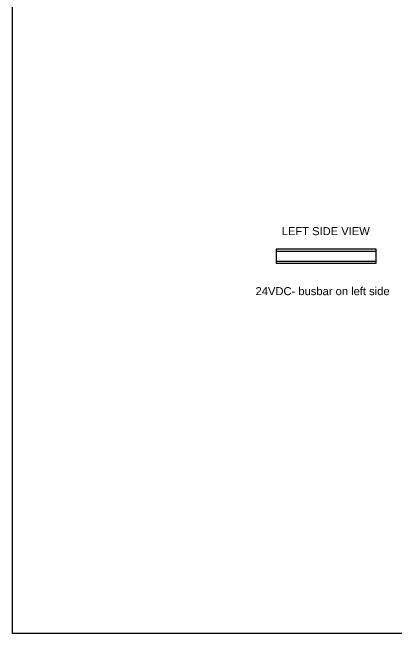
# Model space of a CAD drawing. Header units: millimetres. Extents: x 42168 to 50458, y 36014 to 39431.
# Drawn here: x 46558 to 47519, y 36014 to 37566 of the extents above; entities that cross this region are included whole.
import ezdxf

# ---------------------------------------------------------------- set-up
doc = ezdxf.new("R2010")
doc.units = ezdxf.units.MM
doc.layers.add('! NO PLOT !', color=7, linetype='Continuous', true_color=0xff75dd, plot=False)
doc.layers.add('004-PI-DIN Šina', color=3, linetype='Continuous')
doc.layers.add('SI-Ormari', color=51, linetype='Continuous')
doc.layers.add('tanke', color=7, linetype='Continuous', lineweight=13)
doc.styles.get("Standard").update_dxf_attribs({"font": 'arial.ttf'})

# ---------------------------------------------------------------- blocks, each defined once
blk = doc.blocks.new('*U130')
at = {"layer": '004-PI-DIN Šina'}
blk.add_lwpolyline([(250, -17.5), (250, 17.5), (0, 17.5), (0, -17.5)], close=True, dxfattribs=at)
for points in [[(0, 12.5), (250, 12.5)], [(0, -12.5), (250, -12.5)]]:
    blk.add_lwpolyline(points, dxfattribs=at)

msp = doc.modelspace()

# ---------------------------------------------------------------- linework, layer by layer
at = {"layer": '! NO PLOT !', "ltscale": 0.25}
msp.add_lwpolyline([(48707.632, 36013.669), (46557.632, 36013.669), (46557.632, 38883.669), (50457.632, 38883.669), (50457.632, 36998.669), (48707.632, 36998.669), (48707.632, 36013.669)], dxfattribs=at)

# ---------------------------------------------------------------- block references
at = {"layer": 'SI-Ormari'}
msp.add_blockref('*U130', (47217.98, 36957.085), dxfattribs=at)

# ---------------------------------------------------------------- texts
at = {"layer": '! NO PLOT !', "insert": (47333.797, 36859.332), "char_height": 20, "attachment_point": 8}
msp.add_mtext_dynamic_manual_height_columns('{\\fArial|b0|i0|c238|p34;24VDC- busbar on left side}', width=344.91932, gutter_width=12.5, heights=[0], dxfattribs=at)
at = {"layer": 'tanke', "insert": (47341.724, 37009.326), "char_height": 20, "attachment_point": 8}
msp.add_mtext_dynamic_manual_height_columns('{\\fArial|b0|i0|c238|p34;LEFT }SIDE VIEW', width=344.91932, gutter_width=12.5, heights=[0], dxfattribs=at)

doc.saveas('drawing.dxf')
